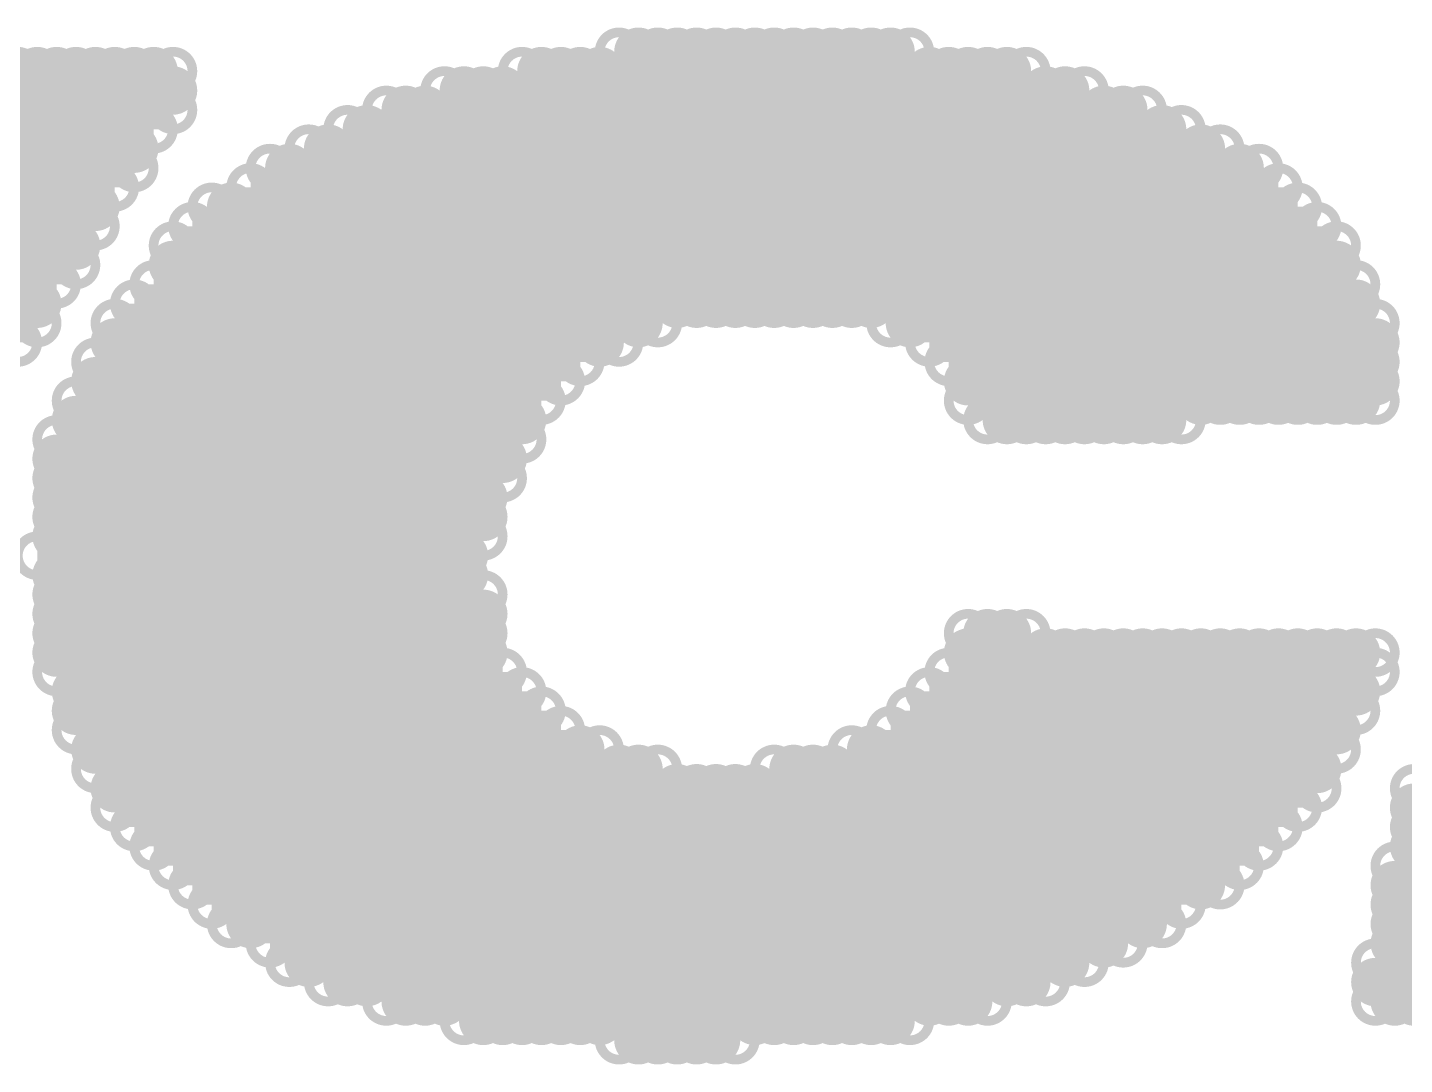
# Model space of a CAD drawing. Extents: x 38 to 5678, y 159 to 4392.
# Drawn here: x 3554 to 3696, y 2901.5 to 3008.5 of the extents above; entities that cross this region are included whole.
import ezdxf

# ---------------------------------------------------------------- set-up
doc = ezdxf.new("R2010")
doc.units = 0
doc.layers.add('BOARD_GEOMETRY_SILKSCREEN_TOP', color=1, linetype='CONTINUOUS')

msp = doc.modelspace()

# ---------------------------------------------------------------- linework, layer by layer
at = {"layer": 'BOARD_GEOMETRY_SILKSCREEN_TOP', "const_width": 4}
for points in [[(3614.5, 3006, 1.004911), (3615.5, 3006, 0.995113)], [(3614.5, 3006, 1.004911), (3615.5, 3006, 0.995113)], [(3616.5, 3006, 1.004911), (3617.5, 3006, 0.995113)], [(3618.5, 3006, 1.004911), (3619.5, 3006, 0.995113)], [(3620.5, 3006, 1.004911), (3621.5, 3006, 0.995113)], [(3622.5, 3006, 1.004911), (3623.5, 3006, 0.995113)], [(3624.5, 3006, 1.004911), (3625.5, 3006, 0.995113)], [(3626.5, 3006, 1.004911), (3627.5, 3006, 0.995113)], [(3628.5, 3006, 1.004911), (3629.5, 3006, 0.995113)], [(3630.5, 3006, 1.004911), (3631.5, 3006, 0.995113)], [(3632.5, 3006, 1.004911), (3633.5, 3006, 0.995113)], [(3634.5, 3006, 1.004911), (3635.5, 3006, 0.995113)], [(3636.5, 3006, 1.004911), (3637.5, 3006, 0.995113)], [(3638.5, 3006, 1.004911), (3639.5, 3006, 0.995113)], [(3640.5, 3006, 1.004911), (3641.5, 3006, 0.995113)], [(3642.5, 3006, 1.004911), (3643.5, 3006, 0.995113)], [(3644.5, 3006, 1.004911), (3645.5, 3006, 0.995113)], [(3644.5, 3006, 1.004911), (3645.5, 3006, 0.995113)], [(3552.5, 3004, 1.004911), (3553.5, 3004, 0.995113)], [(3554.5, 3004, 1.004911), (3555.5, 3004, 0.995113)], [(3556.5, 3004, 1.004911), (3557.5, 3004, 0.995113)], [(3558.5, 3004, 1.004911), (3559.5, 3004, 0.995113)], [(3560.5, 3004, 1.004911), (3561.5, 3004, 0.995113)], [(3562.5, 3004, 1.004911), (3563.5, 3004, 0.995113)], [(3564.5, 3004, 1.004911), (3565.5, 3004, 0.995113)], [(3566.5, 3004, 1.004911), (3567.5, 3004, 0.995113)], [(3568.5, 3004, 1.004911), (3569.5, 3004, 0.995113)], [(3568.5, 3004, 1.004911), (3569.5, 3004, 0.995113)], [(3604.5, 3004, 1.004911), (3605.5, 3004, 0.995113)], [(3604.5, 3004, 1.004911), (3605.5, 3004, 0.995113)], [(3606.5, 3004, 1.004911), (3607.5, 3004, 0.995113)], [(3608.5, 3004, 1.004911), (3609.5, 3004, 0.995113)], [(3610.5, 3004, 1.004911), (3611.5, 3004, 0.995113)], [(3612.5, 3004, 1.004911), (3613.5, 3004, 0.995113)], [(3646.5, 3004, 1.004911), (3647.5, 3004, 0.995113)], [(3648.5, 3004, 1.004911), (3649.5, 3004, 0.995113)], [(3650.5, 3004, 1.004911), (3651.5, 3004, 0.995113)], [(3652.5, 3004, 1.004911), (3653.5, 3004, 0.995113)], [(3654.5, 3004, 1.004911), (3655.5, 3004, 0.995113)], [(3656.5, 3004, 1.004911), (3657.5, 3004, 0.995113)], [(3656.5, 3004, 1.004911), (3657.5, 3004, 0.995113)], [(3568.5, 3002, 1.004911), (3569.5, 3002, 0.995113)], [(3596.5, 3002, 1.004911), (3597.5, 3002, 0.995113)], [(3596.5, 3002, 1.004911), (3597.5, 3002, 0.995113)], [(3598.5, 3002, 1.004911), (3599.5, 3002, 0.995113)], [(3600.5, 3002, 1.004911), (3601.5, 3002, 0.995113)], [(3602.5, 3002, 1.004911), (3603.5, 3002, 0.995113)], [(3658.5, 3002, 1.004911), (3659.5, 3002, 0.995113)], [(3660.5, 3002, 1.004911), (3661.5, 3002, 0.995113)], [(3662.5, 3002, 1.004911), (3663.5, 3002, 0.995113)], [(3662.5, 3002, 1.004911), (3663.5, 3002, 0.995113)], [(3568.5, 3000, 1.004911), (3569.5, 3000, 0.995113)], [(3568.5, 3000, 1.004911), (3569.5, 3000, 0.995113)], [(3590.5, 3000, 1.004911), (3591.5, 3000, 0.995113)], [(3590.5, 3000, 1.004911), (3591.5, 3000, 0.995113)], [(3592.5, 3000, 1.004911), (3593.5, 3000, 0.995113)], [(3594.5, 3000, 1.004911), (3595.5, 3000, 0.995113)], [(3664.5, 3000, 1.004911), (3665.5, 3000, 0.995113)], [(3666.5, 3000, 1.004911), (3667.5, 3000, 0.995113)], [(3668.5, 3000, 1.004911), (3669.5, 3000, 0.995113)], [(3668.5, 3000, 1.004911), (3669.5, 3000, 0.995113)], [(3566.5, 2998, 1.004911), (3567.5, 2998, 0.995113)], [(3566.5, 2998, 1.004911), (3567.5, 2998, 0.995113)], [(3586.5, 2998, 1.004911), (3587.5, 2998, 0.995113)], [(3586.5, 2998, 1.004911), (3587.5, 2998, 0.995113)], [(3588.5, 2998, 1.004911), (3589.5, 2998, 0.995113)], [(3670.5, 2998, 1.004911), (3671.5, 2998, 0.995113)], [(3672.5, 2998, 1.004911), (3673.5, 2998, 0.995113)], [(3672.5, 2998, 1.004911), (3673.5, 2998, 0.995113)], [(3564.5, 2996, 1.004911), (3565.5, 2996, 0.995113)], [(3582.5, 2996, 1.004911), (3583.5, 2996, 0.995113)], [(3582.5, 2996, 1.004911), (3583.5, 2996, 0.995113)], [(3584.5, 2996, 1.004911), (3585.5, 2996, 0.995113)], [(3674.5, 2996, 1.004911), (3675.5, 2996, 0.995113)], [(3676.5, 2996, 1.004911), (3677.5, 2996, 0.995113)], [(3676.5, 2996, 1.004911), (3677.5, 2996, 0.995113)], [(3564.5, 2994, 1.004911), (3565.5, 2994, 0.995113)], [(3564.5, 2994, 1.004911), (3565.5, 2994, 0.995113)], [(3578.5, 2994, 1.004911), (3579.5, 2994, 0.995113)], [(3578.5, 2994, 1.004911), (3579.5, 2994, 0.995113)], [(3580.5, 2994, 1.004911), (3581.5, 2994, 0.995113)], [(3678.5, 2994, 1.004911), (3679.5, 2994, 0.995113)], [(3680.5, 2994, 1.004911), (3681.5, 2994, 0.995113)], [(3680.5, 2994, 1.004911), (3681.5, 2994, 0.995113)], [(3562.5, 2992, 1.004911), (3563.5, 2992, 0.995113)], [(3562.5, 2992, 1.004911), (3563.5, 2992, 0.995113)], [(3576.5, 2992, 1.004911), (3577.5, 2992, 0.995113)], [(3576.5, 2992, 1.004911), (3577.5, 2992, 0.995113)], [(3682.5, 2992, 1.004911), (3683.5, 2992, 0.995113)], [(3682.5, 2992, 1.004911), (3683.5, 2992, 0.995113)], [(3560.5, 2990, 1.004911), (3561.5, 2990, 0.995113)], [(3572.5, 2990, 1.004911), (3573.5, 2990, 0.995113)], [(3572.5, 2990, 1.004911), (3573.5, 2990, 0.995113)], [(3574.5, 2990, 1.004911), (3575.5, 2990, 0.995113)], [(3684.5, 2990, 1.004911), (3685.5, 2990, 0.995113)], [(3684.5, 2990, 1.004911), (3685.5, 2990, 0.995113)], [(3560.5, 2988, 1.004911), (3561.5, 2988, 0.995113)], [(3560.5, 2988, 1.004911), (3561.5, 2988, 0.995113)], [(3570.5, 2988, 1.004911), (3571.5, 2988, 0.995113)], [(3570.5, 2988, 1.004911), (3571.5, 2988, 0.995113)], [(3686.5, 2988, 1.004911), (3687.5, 2988, 0.995113)], [(3686.5, 2988, 1.004911), (3687.5, 2988, 0.995113)], [(3558.5, 2986, 1.004911), (3559.5, 2986, 0.995113)], [(3568.5, 2986, 1.004911), (3569.5, 2986, 0.995113)], [(3568.5, 2986, 1.004911), (3569.5, 2986, 0.995113)], [(3688.5, 2986, 1.004911), (3689.5, 2986, 0.995113)], [(3688.5, 2986, 1.004911), (3689.5, 2986, 0.995113)], [(3558.5, 2984, 1.004911), (3559.5, 2984, 0.995113)], [(3558.5, 2984, 1.004911), (3559.5, 2984, 0.995113)], [(3568.5, 2984, 1.004911), (3569.5, 2984, 0.995113)], [(3688.5, 2984, 1.004911), (3689.5, 2984, 0.995113)], [(3556.5, 2982, 1.004911), (3557.5, 2982, 0.995113)], [(3556.5, 2982, 1.004911), (3557.5, 2982, 0.995113)], [(3566.5, 2982, 1.004911), (3567.5, 2982, 0.995113)], [(3566.5, 2982, 1.004911), (3567.5, 2982, 0.995113)], [(3690.5, 2982, 1.004911), (3691.5, 2982, 0.995113)], [(3690.5, 2982, 1.004911), (3691.5, 2982, 0.995113)], [(3554.5, 2980, 1.004911), (3555.5, 2980, 0.995113)], [(3564.5, 2980, 1.004911), (3565.5, 2980, 0.995113)], [(3564.5, 2980, 1.004911), (3565.5, 2980, 0.995113)], [(3620.5, 2980, 1.004911), (3621.5, 2980, 0.995113)], [(3622.5, 2980, 1.004911), (3623.5, 2980, 0.995113)], [(3624.5, 2980, 1.004911), (3625.5, 2980, 0.995113)], [(3626.5, 2980, 1.004911), (3627.5, 2980, 0.995113)], [(3628.5, 2980, 1.004911), (3629.5, 2980, 0.995113)], [(3630.5, 2980, 1.004911), (3631.5, 2980, 0.995113)], [(3632.5, 2980, 1.004911), (3633.5, 2980, 0.995113)], [(3634.5, 2980, 1.004911), (3635.5, 2980, 0.995113)], [(3636.5, 2980, 1.004911), (3637.5, 2980, 0.995113)], [(3638.5, 2980, 1.004911), (3639.5, 2980, 0.995113)], [(3640.5, 2980, 1.004911), (3641.5, 2980, 0.995113)], [(3690.5, 2980, 1.004911), (3691.5, 2980, 0.995113)], [(3554.5, 2978, 1.004911), (3555.5, 2978, 0.995113)], [(3554.5, 2978, 1.004911), (3555.5, 2978, 0.995113)], [(3562.5, 2978, 1.004911), (3563.5, 2978, 0.995113)], [(3562.5, 2978, 1.004911), (3563.5, 2978, 0.995113)], [(3616.5, 2978, 1.004911), (3617.5, 2978, 0.995113)], [(3618.5, 2978, 1.004911), (3619.5, 2978, 0.995113)], [(3618.5, 2978, 1.004911), (3619.5, 2978, 0.995113)], [(3642.5, 2978, 1.004911), (3643.5, 2978, 0.995113)], [(3642.5, 2978, 1.004911), (3643.5, 2978, 0.995113)], [(3644.5, 2978, 1.004911), (3645.5, 2978, 0.995113)], [(3692.5, 2978, 1.004911), (3693.5, 2978, 0.995113)], [(3692.5, 2978, 1.004911), (3693.5, 2978, 0.995113)], [(3552.5, 2976, 1.004911), (3553.5, 2976, 0.995113)], [(3552.5, 2976, 1.004911), (3553.5, 2976, 0.995113)], [(3562.5, 2976, 1.004911), (3563.5, 2976, 0.995113)], [(3612.5, 2976, 1.004911), (3613.5, 2976, 0.995113)], [(3614.5, 2976, 1.004911), (3615.5, 2976, 0.995113)], [(3614.5, 2976, 1.004911), (3615.5, 2976, 0.995113)], [(3646.5, 2976, 1.004911), (3647.5, 2976, 0.995113)], [(3646.5, 2976, 1.004911), (3647.5, 2976, 0.995113)], [(3692.5, 2976, 1.004911), (3693.5, 2976, 0.995113)], [(3560.5, 2974, 1.004911), (3561.5, 2974, 0.995113)], [(3560.5, 2974, 1.004911), (3561.5, 2974, 0.995113)], [(3610.5, 2974, 1.004911), (3611.5, 2974, 0.995113)], [(3610.5, 2974, 1.004911), (3611.5, 2974, 0.995113)], [(3648.5, 2974, 1.004911), (3649.5, 2974, 0.995113)], [(3648.5, 2974, 1.004911), (3649.5, 2974, 0.995113)], [(3692.5, 2974, 1.004911), (3693.5, 2974, 0.995113)], [(3560.5, 2972, 1.004911), (3561.5, 2972, 0.995113)], [(3608.5, 2972, 1.004911), (3609.5, 2972, 0.995113)], [(3608.5, 2972, 1.004911), (3609.5, 2972, 0.995113)], [(3650.5, 2972, 1.004911), (3651.5, 2972, 0.995113)], [(3692.5, 2972, 1.004911), (3693.5, 2972, 0.995113)], [(3558.5, 2970, 1.004911), (3559.5, 2970, 0.995113)], [(3558.5, 2970, 1.004911), (3559.5, 2970, 0.995113)], [(3606.5, 2970, 1.004911), (3607.5, 2970, 0.995113)], [(3606.5, 2970, 1.004911), (3607.5, 2970, 0.995113)], [(3650.5, 2970, 1.004911), (3651.5, 2970, 0.995113)], [(3650.5, 2970, 1.004911), (3651.5, 2970, 0.995113)], [(3674.5, 2970, 1.004911), (3675.5, 2970, 0.995113)], [(3676.5, 2970, 1.004911), (3677.5, 2970, 0.995113)], [(3678.5, 2970, 1.004911), (3679.5, 2970, 0.995113)], [(3680.5, 2970, 1.004911), (3681.5, 2970, 0.995113)], [(3682.5, 2970, 1.004911), (3683.5, 2970, 0.995113)], [(3684.5, 2970, 1.004911), (3685.5, 2970, 0.995113)], [(3686.5, 2970, 1.004911), (3687.5, 2970, 0.995113)], [(3688.5, 2970, 1.004911), (3689.5, 2970, 0.995113)], [(3690.5, 2970, 1.004911), (3691.5, 2970, 0.995113)], [(3692.5, 2970, 1.004911), (3693.5, 2970, 0.995113)], [(3692.5, 2970, 1.004911), (3693.5, 2970, 0.995113)], [(3558.5, 2968, 1.004911), (3559.5, 2968, 0.995113)], [(3604.5, 2968, 1.004911), (3605.5, 2968, 0.995113)], [(3652.5, 2968, 1.004911), (3653.5, 2968, 0.995113)], [(3652.5, 2968, 1.004911), (3653.5, 2968, 0.995113)], [(3654.5, 2968, 1.004911), (3655.5, 2968, 0.995113)], [(3656.5, 2968, 1.004911), (3657.5, 2968, 0.995113)], [(3658.5, 2968, 1.004911), (3659.5, 2968, 0.995113)], [(3660.5, 2968, 1.004911), (3661.5, 2968, 0.995113)], [(3662.5, 2968, 1.004911), (3663.5, 2968, 0.995113)], [(3664.5, 2968, 1.004911), (3665.5, 2968, 0.995113)], [(3666.5, 2968, 1.004911), (3667.5, 2968, 0.995113)], [(3668.5, 2968, 1.004911), (3669.5, 2968, 0.995113)], [(3670.5, 2968, 1.004911), (3671.5, 2968, 0.995113)], [(3672.5, 2968, 1.004911), (3673.5, 2968, 0.995113)], [(3672.5, 2968, 1.004911), (3673.5, 2968, 0.995113)], [(3556.5, 2966, 1.004911), (3557.5, 2966, 0.995113)], [(3556.5, 2966, 1.004911), (3557.5, 2966, 0.995113)], [(3604.5, 2966, 1.004911), (3605.5, 2966, 0.995113)], [(3604.5, 2966, 1.004911), (3605.5, 2966, 0.995113)], [(3556.5, 2964, 1.004911), (3557.5, 2964, 0.995113)], [(3602.5, 2964, 1.004911), (3603.5, 2964, 0.995113)], [(3556.5, 2962, 1.004911), (3557.5, 2962, 0.995113)], [(3602.5, 2962, 1.004911), (3603.5, 2962, 0.995113)], [(3602.5, 2962, 1.004911), (3603.5, 2962, 0.995113)], [(3556.5, 2960, 1.004911), (3557.5, 2960, 0.995113)], [(3600.5, 2960, 1.004911), (3601.5, 2960, 0.995113)], [(3556.5, 2958, 1.004911), (3557.5, 2958, 0.995113)], [(3600.5, 2958, 1.004911), (3601.5, 2958, 0.995113)], [(3556.5, 2956, 1.004911), (3557.5, 2956, 0.995113)], [(3600.5, 2956, 1.004911), (3601.5, 2956, 0.995113)], [(3600.5, 2956, 1.004911), (3601.5, 2956, 0.995113)], [(3554.5, 2954, 1.004911), (3555.5, 2954, 0.995113)], [(3598.5, 2954, 1.004911), (3599.5, 2954, 0.995113)], [(3556.5, 2952, 1.004911), (3557.5, 2952, 0.995113)], [(3598.5, 2952, 1.004911), (3599.5, 2952, 0.995113)], [(3556.5, 2950, 1.004911), (3557.5, 2950, 0.995113)], [(3600.5, 2950, 1.004911), (3601.5, 2950, 0.995113)], [(3600.5, 2950, 1.004911), (3601.5, 2950, 0.995113)], [(3556.5, 2948, 1.004911), (3557.5, 2948, 0.995113)], [(3600.5, 2948, 1.004911), (3601.5, 2948, 0.995113)], [(3556.5, 2946, 1.004911), (3557.5, 2946, 0.995113)], [(3600.5, 2946, 1.004911), (3601.5, 2946, 0.995113)], [(3650.5, 2946, 1.004911), (3651.5, 2946, 0.995113)], [(3650.5, 2946, 1.004911), (3651.5, 2946, 0.995113)], [(3652.5, 2946, 1.004911), (3653.5, 2946, 0.995113)], [(3654.5, 2946, 1.004911), (3655.5, 2946, 0.995113)], [(3656.5, 2946, 1.004911), (3657.5, 2946, 0.995113)], [(3656.5, 2946, 1.004911), (3657.5, 2946, 0.995113)], [(3556.5, 2944, 1.004911), (3557.5, 2944, 0.995113)], [(3600.5, 2944, 1.004911), (3601.5, 2944, 0.995113)], [(3650.5, 2944, 1.004911), (3651.5, 2944, 0.995113)], [(3658.5, 2944, 1.004911), (3659.5, 2944, 0.995113)], [(3660.5, 2944, 1.004911), (3661.5, 2944, 0.995113)], [(3662.5, 2944, 1.004911), (3663.5, 2944, 0.995113)], [(3664.5, 2944, 1.004911), (3665.5, 2944, 0.995113)], [(3666.5, 2944, 1.004911), (3667.5, 2944, 0.995113)], [(3668.5, 2944, 1.004911), (3669.5, 2944, 0.995113)], [(3670.5, 2944, 1.004911), (3671.5, 2944, 0.995113)], [(3672.5, 2944, 1.004911), (3673.5, 2944, 0.995113)], [(3674.5, 2944, 1.004911), (3675.5, 2944, 0.995113)], [(3676.5, 2944, 1.004911), (3677.5, 2944, 0.995113)], [(3678.5, 2944, 1.004911), (3679.5, 2944, 0.995113)], [(3680.5, 2944, 1.004911), (3681.5, 2944, 0.995113)], [(3682.5, 2944, 1.004911), (3683.5, 2944, 0.995113)], [(3684.5, 2944, 1.004911), (3685.5, 2944, 0.995113)], [(3686.5, 2944, 1.004911), (3687.5, 2944, 0.995113)], [(3688.5, 2944, 1.004911), (3689.5, 2944, 0.995113)], [(3690.5, 2944, 1.004911), (3691.5, 2944, 0.995113)], [(3692.5, 2944, 1.004911), (3693.5, 2944, 0.995113)], [(3556.5, 2942, 1.004911), (3557.5, 2942, 0.995113)], [(3556.5, 2942, 1.004911), (3557.5, 2942, 0.995113)], [(3602.5, 2942, 1.004911), (3603.5, 2942, 0.995113)], [(3602.5, 2942, 1.004911), (3603.5, 2942, 0.995113)], [(3648.5, 2942, 1.004911), (3649.5, 2942, 0.995113)], [(3648.5, 2942, 1.004911), (3649.5, 2942, 0.995113)], [(3692.5, 2942, 1.004911), (3693.5, 2942, 0.995113)], [(3558.5, 2940, 1.004911), (3559.5, 2940, 0.995113)], [(3604.5, 2940, 1.004911), (3605.5, 2940, 0.995113)], [(3604.5, 2940, 1.004911), (3605.5, 2940, 0.995113)], [(3646.5, 2940, 1.004911), (3647.5, 2940, 0.995113)], [(3646.5, 2940, 1.004911), (3647.5, 2940, 0.995113)], [(3690.5, 2940, 1.004911), (3691.5, 2940, 0.995113)], [(3558.5, 2938, 1.004911), (3559.5, 2938, 0.995113)], [(3606.5, 2938, 1.004911), (3607.5, 2938, 0.995113)], [(3606.5, 2938, 1.004911), (3607.5, 2938, 0.995113)], [(3644.5, 2938, 1.004911), (3645.5, 2938, 0.995113)], [(3644.5, 2938, 1.004911), (3645.5, 2938, 0.995113)], [(3690.5, 2938, 1.004911), (3691.5, 2938, 0.995113)], [(3690.5, 2938, 1.004911), (3691.5, 2938, 0.995113)], [(3558.5, 2936, 1.004911), (3559.5, 2936, 0.995113)], [(3558.5, 2936, 1.004911), (3559.5, 2936, 0.995113)], [(3608.5, 2936, 1.004911), (3609.5, 2936, 0.995113)], [(3608.5, 2936, 1.004911), (3609.5, 2936, 0.995113)], [(3642.5, 2936, 1.004911), (3643.5, 2936, 0.995113)], [(3642.5, 2936, 1.004911), (3643.5, 2936, 0.995113)], [(3688.5, 2936, 1.004911), (3689.5, 2936, 0.995113)], [(3560.5, 2934, 1.004911), (3561.5, 2934, 0.995113)], [(3610.5, 2934, 1.004911), (3611.5, 2934, 0.995113)], [(3612.5, 2934, 1.004911), (3613.5, 2934, 0.995113)], [(3612.5, 2934, 1.004911), (3613.5, 2934, 0.995113)], [(3638.5, 2934, 1.004911), (3639.5, 2934, 0.995113)], [(3638.5, 2934, 1.004911), (3639.5, 2934, 0.995113)], [(3640.5, 2934, 1.004911), (3641.5, 2934, 0.995113)], [(3688.5, 2934, 1.004911), (3689.5, 2934, 0.995113)], [(3688.5, 2934, 1.004911), (3689.5, 2934, 0.995113)], [(3560.5, 2932, 1.004911), (3561.5, 2932, 0.995113)], [(3560.5, 2932, 1.004911), (3561.5, 2932, 0.995113)], [(3614.5, 2932, 1.004911), (3615.5, 2932, 0.995113)], [(3616.5, 2932, 1.004911), (3617.5, 2932, 0.995113)], [(3618.5, 2932, 1.004911), (3619.5, 2932, 0.995113)], [(3618.5, 2932, 1.004911), (3619.5, 2932, 0.995113)], [(3630.5, 2932, 1.004911), (3631.5, 2932, 0.995113)], [(3630.5, 2932, 1.004911), (3631.5, 2932, 0.995113)], [(3632.5, 2932, 1.004911), (3633.5, 2932, 0.995113)], [(3634.5, 2932, 1.004911), (3635.5, 2932, 0.995113)], [(3636.5, 2932, 1.004911), (3637.5, 2932, 0.995113)], [(3686.5, 2932, 1.004911), (3687.5, 2932, 0.995113)], [(3562.5, 2930, 1.004911), (3563.5, 2930, 0.995113)], [(3620.5, 2930, 1.004911), (3621.5, 2930, 0.995113)], [(3622.5, 2930, 1.004911), (3623.5, 2930, 0.995113)], [(3624.5, 2930, 1.004911), (3625.5, 2930, 0.995113)], [(3626.5, 2930, 1.004911), (3627.5, 2930, 0.995113)], [(3628.5, 2930, 1.004911), (3629.5, 2930, 0.995113)], [(3686.5, 2930, 1.004911), (3687.5, 2930, 0.995113)], [(3686.5, 2930, 1.004911), (3687.5, 2930, 0.995113)], [(3696.5, 2930, 1.004911), (3697.5, 2930, 0.995113)], [(3696.5, 2930, 1.004911), (3697.5, 2930, 0.995113)], [(3562.5, 2928, 1.004911), (3563.5, 2928, 0.995113)], [(3562.5, 2928, 1.004911), (3563.5, 2928, 0.995113)], [(3684.5, 2928, 1.004911), (3685.5, 2928, 0.995113)], [(3684.5, 2928, 1.004911), (3685.5, 2928, 0.995113)], [(3696.5, 2928, 1.004911), (3697.5, 2928, 0.995113)], [(3564.5, 2926, 1.004911), (3565.5, 2926, 0.995113)], [(3564.5, 2926, 1.004911), (3565.5, 2926, 0.995113)], [(3682.5, 2926, 1.004911), (3683.5, 2926, 0.995113)], [(3682.5, 2926, 1.004911), (3683.5, 2926, 0.995113)], [(3696.5, 2926, 1.004911), (3697.5, 2926, 0.995113)], [(3566.5, 2924, 1.004911), (3567.5, 2924, 0.995113)], [(3566.5, 2924, 1.004911), (3567.5, 2924, 0.995113)], [(3680.5, 2924, 1.004911), (3681.5, 2924, 0.995113)], [(3680.5, 2924, 1.004911), (3681.5, 2924, 0.995113)], [(3696.5, 2924, 1.004911), (3697.5, 2924, 0.995113)], [(3568.5, 2922, 1.004911), (3569.5, 2922, 0.995113)], [(3568.5, 2922, 1.004911), (3569.5, 2922, 0.995113)], [(3678.5, 2922, 1.004911), (3679.5, 2922, 0.995113)], [(3678.5, 2922, 1.004911), (3679.5, 2922, 0.995113)], [(3694.5, 2922, 1.004911), (3695.5, 2922, 0.995113)], [(3694.5, 2922, 1.004911), (3695.5, 2922, 0.995113)], [(3570.5, 2920, 1.004911), (3571.5, 2920, 0.995113)], [(3570.5, 2920, 1.004911), (3571.5, 2920, 0.995113)], [(3674.5, 2920, 1.004911), (3675.5, 2920, 0.995113)], [(3676.5, 2920, 1.004911), (3677.5, 2920, 0.995113)], [(3676.5, 2920, 1.004911), (3677.5, 2920, 0.995113)], [(3694.5, 2920, 1.004911), (3695.5, 2920, 0.995113)], [(3572.5, 2918, 1.004911), (3573.5, 2918, 0.995113)], [(3572.5, 2918, 1.004911), (3573.5, 2918, 0.995113)], [(3672.5, 2918, 1.004911), (3673.5, 2918, 0.995113)], [(3672.5, 2918, 1.004911), (3673.5, 2918, 0.995113)], [(3694.5, 2918, 1.004911), (3695.5, 2918, 0.995113)], [(3574.5, 2916, 1.004911), (3575.5, 2916, 0.995113)], [(3574.5, 2916, 1.004911), (3575.5, 2916, 0.995113)], [(3576.5, 2916, 1.004911), (3577.5, 2916, 0.995113)], [(3668.5, 2916, 1.004911), (3669.5, 2916, 0.995113)], [(3670.5, 2916, 1.004911), (3671.5, 2916, 0.995113)], [(3670.5, 2916, 1.004911), (3671.5, 2916, 0.995113)], [(3694.5, 2916, 1.004911), (3695.5, 2916, 0.995113)], [(3578.5, 2914, 1.004911), (3579.5, 2914, 0.995113)], [(3578.5, 2914, 1.004911), (3579.5, 2914, 0.995113)], [(3664.5, 2914, 1.004911), (3665.5, 2914, 0.995113)], [(3666.5, 2914, 1.004911), (3667.5, 2914, 0.995113)], [(3666.5, 2914, 1.004911), (3667.5, 2914, 0.995113)], [(3694.5, 2914, 1.004911), (3695.5, 2914, 0.995113)], [(3580.5, 2912, 1.004911), (3581.5, 2912, 0.995113)], [(3580.5, 2912, 1.004911), (3581.5, 2912, 0.995113)], [(3582.5, 2912, 1.004911), (3583.5, 2912, 0.995113)], [(3660.5, 2912, 1.004911), (3661.5, 2912, 0.995113)], [(3662.5, 2912, 1.004911), (3663.5, 2912, 0.995113)], [(3662.5, 2912, 1.004911), (3663.5, 2912, 0.995113)], [(3692.5, 2912, 1.004911), (3693.5, 2912, 0.995113)], [(3692.5, 2912, 1.004911), (3693.5, 2912, 0.995113)], [(3584.5, 2910, 1.004911), (3585.5, 2910, 0.995113)], [(3584.5, 2910, 1.004911), (3585.5, 2910, 0.995113)], [(3586.5, 2910, 1.004911), (3587.5, 2910, 0.995113)], [(3588.5, 2910, 1.004911), (3589.5, 2910, 0.995113)], [(3654.5, 2910, 1.004911), (3655.5, 2910, 0.995113)], [(3656.5, 2910, 1.004911), (3657.5, 2910, 0.995113)], [(3658.5, 2910, 1.004911), (3659.5, 2910, 0.995113)], [(3658.5, 2910, 1.004911), (3659.5, 2910, 0.995113)], [(3692.5, 2910, 1.004911), (3693.5, 2910, 0.995113)], [(3590.5, 2908, 1.004911), (3591.5, 2908, 0.995113)], [(3590.5, 2908, 1.004911), (3591.5, 2908, 0.995113)], [(3592.5, 2908, 1.004911), (3593.5, 2908, 0.995113)], [(3594.5, 2908, 1.004911), (3595.5, 2908, 0.995113)], [(3596.5, 2908, 1.004911), (3597.5, 2908, 0.995113)], [(3646.5, 2908, 1.004911), (3647.5, 2908, 0.995113)], [(3648.5, 2908, 1.004911), (3649.5, 2908, 0.995113)], [(3650.5, 2908, 1.004911), (3651.5, 2908, 0.995113)], [(3652.5, 2908, 1.004911), (3653.5, 2908, 0.995113)], [(3652.5, 2908, 1.004911), (3653.5, 2908, 0.995113)], [(3692.5, 2908, 1.004911), (3693.5, 2908, 0.995113)], [(3692.5, 2908, 1.004911), (3693.5, 2908, 0.995113)], [(3694.5, 2908, 1.004911), (3695.5, 2908, 0.995113)], [(3696.5, 2908, 1.004911), (3697.5, 2908, 0.995113)], [(3598.5, 2906, 1.004911), (3599.5, 2906, 0.995113)], [(3598.5, 2906, 1.004911), (3599.5, 2906, 0.995113)], [(3600.5, 2906, 1.004911), (3601.5, 2906, 0.995113)], [(3602.5, 2906, 1.004911), (3603.5, 2906, 0.995113)], [(3604.5, 2906, 1.004911), (3605.5, 2906, 0.995113)], [(3606.5, 2906, 1.004911), (3607.5, 2906, 0.995113)], [(3608.5, 2906, 1.004911), (3609.5, 2906, 0.995113)], [(3610.5, 2906, 1.004911), (3611.5, 2906, 0.995113)], [(3612.5, 2906, 1.004911), (3613.5, 2906, 0.995113)], [(3628.5, 2906, 1.004911), (3629.5, 2906, 0.995113)], [(3630.5, 2906, 1.004911), (3631.5, 2906, 0.995113)], [(3632.5, 2906, 1.004911), (3633.5, 2906, 0.995113)], [(3634.5, 2906, 1.004911), (3635.5, 2906, 0.995113)], [(3636.5, 2906, 1.004911), (3637.5, 2906, 0.995113)], [(3638.5, 2906, 1.004911), (3639.5, 2906, 0.995113)], [(3640.5, 2906, 1.004911), (3641.5, 2906, 0.995113)], [(3642.5, 2906, 1.004911), (3643.5, 2906, 0.995113)], [(3644.5, 2906, 1.004911), (3645.5, 2906, 0.995113)], [(3644.5, 2906, 1.004911), (3645.5, 2906, 0.995113)], [(3614.5, 2904, 1.004911), (3615.5, 2904, 0.995113)], [(3614.5, 2904, 1.004911), (3615.5, 2904, 0.995113)], [(3616.5, 2904, 1.004911), (3617.5, 2904, 0.995113)], [(3618.5, 2904, 1.004911), (3619.5, 2904, 0.995113)], [(3620.5, 2904, 1.004911), (3621.5, 2904, 0.995113)], [(3622.5, 2904, 1.004911), (3623.5, 2904, 0.995113)], [(3624.5, 2904, 1.004911), (3625.5, 2904, 0.995113)], [(3626.5, 2904, 1.004911), (3627.5, 2904, 0.995113)], [(3626.5, 2904, 1.004911), (3627.5, 2904, 0.995113)]]:
    msp.add_lwpolyline(points, format="xyb", close=True, dxfattribs=at)
for points in [[(3615, 3006), (3645, 3006)], [(3615, 2976), (3615, 3006)], [(3617, 2978), (3617, 3006)], [(3619, 2978), (3619, 3006)], [(3621, 2980), (3621, 3006)], [(3623, 2980), (3623, 3006)], [(3625, 2980), (3625, 3006)], [(3627, 2980), (3627, 3006)], [(3629, 2980), (3629, 3006)], [(3631, 2980), (3631, 3006)], [(3633, 2980), (3633, 3006)], [(3635, 2980), (3635, 3006)], [(3637, 2980), (3637, 3006)], [(3639, 2980), (3639, 3006)], [(3641, 2980), (3641, 3006)], [(3643, 2978), (3643, 3006)], [(3645, 2978), (3645, 3006)], [(3525, 3004), (3569, 3004)], [(3553, 2976), (3553, 3004)], [(3555, 2978), (3555, 3004)], [(3557, 2982), (3557, 3004)], [(3559, 2984), (3559, 3004)], [(3561, 2988), (3561, 3004)], [(3563, 2992), (3563, 3004)], [(3565, 2994), (3565, 3004)], [(3567, 2998), (3567, 3004)], [(3569, 3000), (3569, 3004)], [(3605, 3004), (3657, 3004)], [(3605, 2966), (3605, 3004)], [(3607, 2970), (3607, 3004)], [(3609, 2972), (3609, 3004)], [(3611, 2974), (3611, 3004)], [(3613, 2976), (3613, 3004)], [(3647, 2976), (3647, 3004)], [(3649, 2974), (3649, 3004)], [(3651, 2970), (3651, 3004)], [(3653, 2968), (3653, 3004)], [(3655, 2968), (3655, 3004)], [(3657, 2968), (3657, 3004)], [(3525, 3002), (3569, 3002)], [(3597, 3002), (3663, 3002)], [(3597, 2908), (3597, 3002)], [(3599, 2906), (3599, 3002)], [(3601, 2956), (3601, 3002)], [(3603, 2962), (3603, 3002)], [(3659, 2968), (3659, 3002)], [(3661, 2968), (3661, 3002)], [(3663, 2968), (3663, 3002)], [(3523, 3000), (3569, 3000)], [(3591, 3000), (3669, 3000)], [(3591, 2908), (3591, 3000)], [(3593, 2908), (3593, 3000)], [(3595, 2908), (3595, 3000)], [(3665, 2968), (3665, 3000)], [(3667, 2968), (3667, 3000)], [(3669, 2968), (3669, 3000)], [(3523, 2998), (3567, 2998)], [(3587, 2998), (3673, 2998)], [(3587, 2910), (3587, 2998)], [(3589, 2910), (3589, 2998)], [(3671, 2968), (3671, 2998)], [(3673, 2968), (3673, 2998)], [(3521, 2996), (3565, 2996)], [(3583, 2996), (3677, 2996)], [(3583, 2912), (3583, 2996)], [(3585, 2910), (3585, 2996)], [(3675, 2970), (3675, 2996)], [(3677, 2970), (3677, 2996)], [(3521, 2994), (3565, 2994)], [(3579, 2994), (3681, 2994)], [(3579, 2914), (3579, 2994)], [(3581, 2912), (3581, 2994)], [(3679, 2970), (3679, 2994)], [(3681, 2970), (3681, 2994)], [(3519, 2992), (3563, 2992)], [(3577, 2992), (3683, 2992)], [(3577, 2916), (3577, 2992)], [(3683, 2970), (3683, 2992)], [(3519, 2990), (3561, 2990)], [(3573, 2990), (3685, 2990)], [(3573, 2918), (3573, 2990)], [(3575, 2916), (3575, 2990)], [(3685, 2970), (3685, 2990)], [(3517, 2988), (3561, 2988)], [(3571, 2988), (3687, 2988)], [(3571, 2920), (3571, 2988)], [(3687, 2970), (3687, 2988)], [(3517, 2986), (3559, 2986)], [(3569, 2986), (3689, 2986)], [(3569, 2922), (3569, 2986)], [(3689, 2970), (3689, 2986)], [(3515, 2984), (3559, 2984)], [(3569, 2984), (3689, 2984)], [(3515, 2982), (3557, 2982)], [(3567, 2982), (3691, 2982)], [(3567, 2924), (3567, 2982)], [(3691, 2970), (3691, 2982)], [(3513, 2980), (3555, 2980)], [(3565, 2980), (3691, 2980)], [(3565, 2926), (3565, 2980)], [(3513, 2978), (3555, 2978)], [(3563, 2978), (3619, 2978)], [(3563, 2928), (3563, 2978)], [(3643, 2978), (3693, 2978)], [(3693, 2970), (3693, 2978)], [(3511, 2976), (3553, 2976)], [(3563, 2976), (3615, 2976)], [(3647, 2976), (3693, 2976)], [(3561, 2974), (3611, 2974)], [(3561, 2932), (3561, 2974)], [(3649, 2974), (3693, 2974)], [(3561, 2972), (3609, 2972)], [(3651, 2972), (3693, 2972)], [(3559, 2970), (3607, 2970)], [(3559, 2936), (3559, 2970)], [(3651, 2970), (3693, 2970)], [(3559, 2968), (3605, 2968)], [(3653, 2968), (3673, 2968)], [(3557, 2966), (3605, 2966)], [(3557, 2942), (3557, 2966)], [(3557, 2964), (3603, 2964)], [(3557, 2962), (3603, 2962)], [(3557, 2960), (3601, 2960)], [(3557, 2958), (3601, 2958)], [(3557, 2956), (3601, 2956)], [(3555, 2954), (3599, 2954)], [(3557, 2952), (3599, 2952)], [(3557, 2950), (3601, 2950)], [(3601, 2906), (3601, 2950)], [(3557, 2948), (3601, 2948)], [(3557, 2946), (3601, 2946)], [(3651, 2946), (3657, 2946)], [(3651, 2908), (3651, 2946)], [(3653, 2908), (3653, 2946)], [(3655, 2910), (3655, 2946)], [(3657, 2910), (3657, 2946)], [(3557, 2944), (3601, 2944)], [(3651, 2944), (3693, 2944)], [(3659, 2910), (3659, 2944)], [(3661, 2912), (3661, 2944)], [(3663, 2912), (3663, 2944)], [(3665, 2914), (3665, 2944)], [(3667, 2914), (3667, 2944)], [(3669, 2916), (3669, 2944)], [(3671, 2916), (3671, 2944)], [(3673, 2918), (3673, 2944)], [(3675, 2920), (3675, 2944)], [(3677, 2920), (3677, 2944)], [(3679, 2922), (3679, 2944)], [(3681, 2924), (3681, 2944)], [(3683, 2926), (3683, 2944)], [(3685, 2928), (3685, 2944)], [(3687, 2930), (3687, 2944)], [(3689, 2934), (3689, 2944)], [(3691, 2938), (3691, 2944)], [(3557, 2942), (3603, 2942)], [(3603, 2906), (3603, 2942)], [(3649, 2942), (3693, 2942)], [(3649, 2908), (3649, 2942)], [(3559, 2940), (3605, 2940)], [(3605, 2906), (3605, 2940)], [(3647, 2940), (3691, 2940)], [(3647, 2908), (3647, 2940)], [(3559, 2938), (3607, 2938)], [(3607, 2906), (3607, 2938)], [(3645, 2938), (3691, 2938)], [(3645, 2906), (3645, 2938)], [(3559, 2936), (3609, 2936)], [(3609, 2906), (3609, 2936)], [(3643, 2936), (3689, 2936)], [(3643, 2906), (3643, 2936)], [(3561, 2934), (3613, 2934)], [(3611, 2906), (3611, 2934)], [(3613, 2906), (3613, 2934)], [(3639, 2934), (3689, 2934)], [(3639, 2906), (3639, 2934)], [(3641, 2906), (3641, 2934)], [(3561, 2932), (3619, 2932)], [(3615, 2904), (3615, 2932)], [(3617, 2904), (3617, 2932)], [(3619, 2904), (3619, 2932)], [(3631, 2932), (3687, 2932)], [(3631, 2906), (3631, 2932)], [(3633, 2906), (3633, 2932)], [(3635, 2906), (3635, 2932)], [(3637, 2906), (3637, 2932)], [(3563, 2930), (3687, 2930)], [(3621, 2904), (3621, 2930)], [(3623, 2904), (3623, 2930)], [(3625, 2904), (3625, 2930)], [(3627, 2904), (3627, 2930)], [(3629, 2906), (3629, 2930)], [(3697, 2930), (3739, 2930)], [(3697, 2908), (3697, 2930)], [(3563, 2928), (3685, 2928)], [(3697, 2928), (3739, 2928)], [(3565, 2926), (3683, 2926)], [(3697, 2926), (3739, 2926)], [(3567, 2924), (3681, 2924)], [(3697, 2924), (3739, 2924)], [(3569, 2922), (3679, 2922)], [(3695, 2922), (3739, 2922)], [(3695, 2908), (3695, 2922)], [(3571, 2920), (3677, 2920)], [(3695, 2920), (3737, 2920)], [(3573, 2918), (3673, 2918)], [(3695, 2918), (3737, 2918)], [(3575, 2916), (3671, 2916)], [(3695, 2916), (3737, 2916)], [(3579, 2914), (3667, 2914)], [(3695, 2914), (3737, 2914)], [(3581, 2912), (3663, 2912)], [(3693, 2912), (3735, 2912)], [(3693, 2908), (3693, 2912)], [(3585, 2910), (3659, 2910)], [(3693, 2910), (3735, 2910)], [(3591, 2908), (3653, 2908)], [(3693, 2908), (3735, 2908)], [(3599, 2906), (3645, 2906)], [(3615, 2904), (3627, 2904)]]:
    msp.add_lwpolyline(points, dxfattribs=at)

doc.saveas('drawing.dxf')
